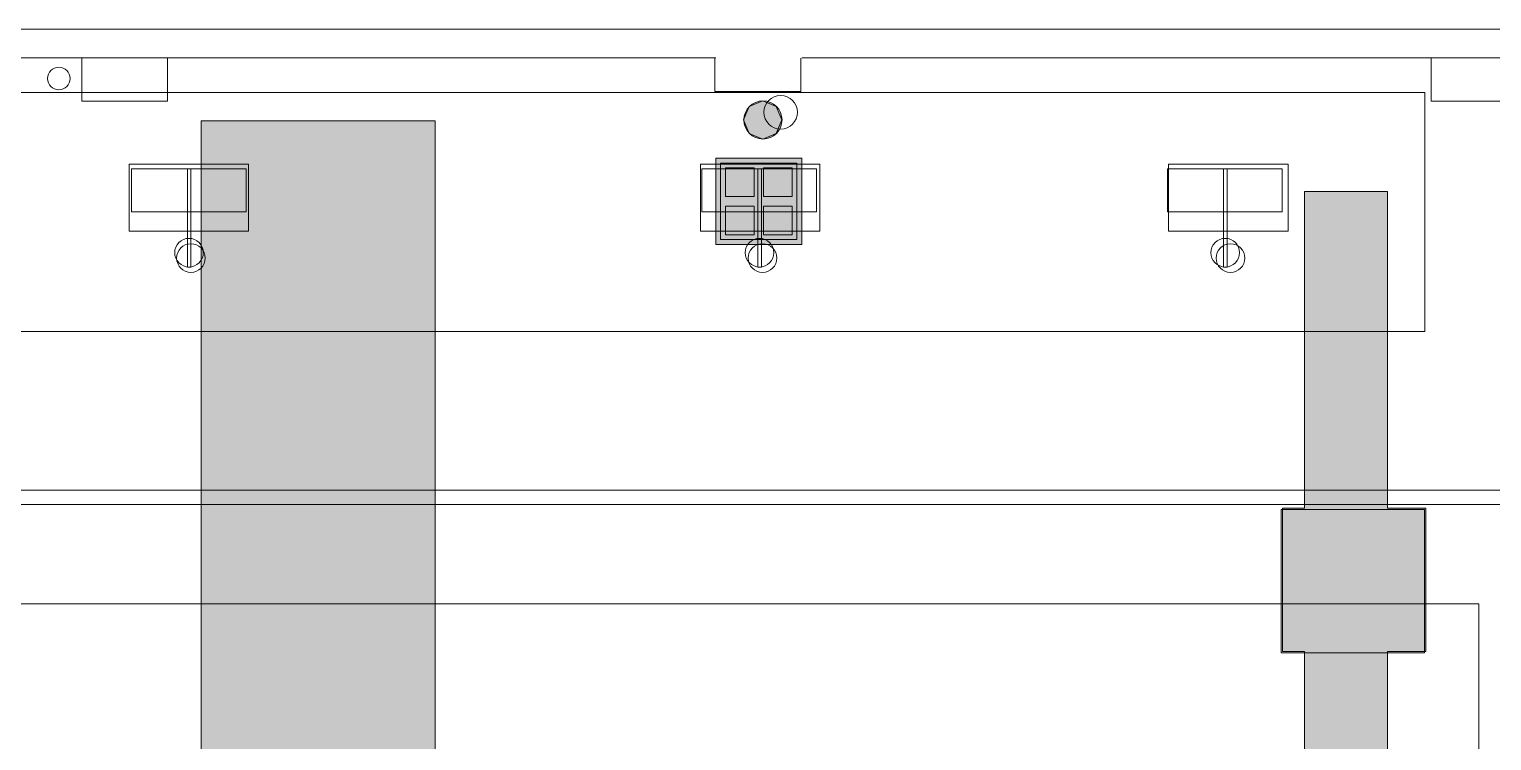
# Model space of a CAD drawing. Header units: inches. Extents: x -10671 to 1761, y -674 to 7170.
# Drawn here: x -1044 to -431, y 2256 to 2553 of the extents above; entities that cross this region are included whole.
import ezdxf

# ---------------------------------------------------------------- set-up
doc = ezdxf.new("R2010")
doc.units = ezdxf.units.IN
doc.header["$LTSCALE"] = 19.2
doc.header["$MEASUREMENT"] = 0
for name, color, linetype, lineweight, true_color in [('DWG-bldg-pipes', 3, 'Continuous', 18, 0x00ff00), ('DWG-bldg-utility box', 3, 'Continuous', 18, 0x00ff00), ('PDF', 6, 'Continuous', 5, 0xff00ff), ('Venue-Ceiling-HVAC', 7, 'Continuous', 5, 0xbbbbbb), ('Venue-Ceiling-Obstructions', 7, 'Continuous', 5, 0xdd0000), ('Venue-Rigging Steel-High', 7, 'Continuous', 5, 0x800000)]:
    doc.layers.add(name, color=color, linetype=linetype, lineweight=lineweight, true_color=true_color)
for name, color, linetype, lineweight in [('Venue-Ceiling-Lights', 7, 'Continuous', 5), ('Venue-Ceiling-Lights Circuits', 7, 'Continuous', 5), ('Venue-Floor Pockets', 7, 'Continuous', 5), ('Venue-Walls and Doors', 7, 'Continuous', 5)]:
    doc.layers.add(name, color=color, linetype=linetype, lineweight=lineweight)

# ---------------------------------------------------------------- blocks, each defined once
blk = doc.blocks.new('FLOORBOX')
at = {"layer": 'Venue-Floor Pockets', "linetype": 'Continuous', "lineweight": 0, "true_color": 0xaaaaaa}
blk.add_hatch(color=253, dxfattribs=at).paths.add_polyline_path([(-18, 18), (18, 18), (18, -18), (-18, -18)])
at = {"layer": 'Venue-Floor Pockets', "linetype": 'Continuous', "lineweight": 0, "true_color": 0xbbbbbb}
blk.add_hatch(color=9, dxfattribs=at).paths.add_polyline_path([(-16, 16), (16, 16), (16, -16), (-16, -16)])
at = {"layer": 'Venue-Floor Pockets', "linetype": 'Continuous', "lineweight": 0, "true_color": 0xdddddd}
for points in [[(-14, 14), (-2, 14), (-2, 2), (-14, 2)], [(2, 14), (14, 14), (14, 2), (2, 2)], [(-14, -2), (-2, -2), (-2, -14), (-14, -14)], [(2, -2), (14, -2), (14, -14), (2, -14)]]:
    blk.add_hatch(color=254, dxfattribs=at).paths.add_polyline_path(points)
at = {"layer": 'Venue-Floor Pockets', "color": 7, "linetype": 'Continuous', "lineweight": 5, "flags": 128}
for points in [[(-18, 18), (18, 18), (18, -18), (-18, -18)], [(-16, 16), (16, 16), (16, -16), (-16, -16)], [(-14, 14), (-2, 14), (-2, 2), (-14, 2)], [(2, 14), (14, 14), (14, 2), (2, 2)], [(-14, -2), (-2, -2), (-2, -14), (-14, -14)], [(2, -2), (14, -2), (14, -14), (2, -14)]]:
    blk.add_lwpolyline(points, close=True, dxfattribs=at)
blk = doc.blocks.new('Group-1305-1')
at = {"layer": 'Venue-Ceiling-HVAC'}
for points in [[(-519.45, 2292.27, 358.84), (-519.45, 2292.27, 388.84), (-519.45, 2352.27, 388.84), (-519.45, 2352.27, 358.84)], [(-459.45, 2292.27, 358.84), (-519.45, 2292.27, 358.84), (-519.45, 2352.27, 358.84), (-459.45, 2352.27, 358.84)], [(-459.45, 2292.27, 388.84), (-519.45, 2292.27, 388.84), (-519.45, 2352.27, 388.84), (-459.45, 2352.27, 388.84)], [(-519.45, 2352.27, 358.84), (-519.45, 2352.27, 388.84), (-459.45, 2352.27, 388.84), (-459.45, 2352.27, 358.84)], [(-459.45, 2352.27, 358.84), (-459.45, 2352.27, 388.84), (-459.45, 2292.27, 388.84), (-459.45, 2292.27, 358.84)], [(-459.45, 2292.27, 358.84), (-459.45, 2292.27, 388.84), (-519.45, 2292.27, 388.84), (-519.45, 2292.27, 358.84)]]:
    blk.add_3dface(points, dxfattribs=at)
blk = doc.blocks.new('Group-1306-1')
at = {"layer": 'Venue-Ceiling-HVAC'}
blk.add_blockref('Group-1305-1', (0, 0), dxfattribs=at)
blk = doc.blocks.new('Group-2351-1')
at = {"layer": 'PDF'}
for points, invisible_edges in [([(-982.85, 2459.8, 10), (-982.39, 2462.1, 10), (-980.18, 2464.79, 10), (-982.85, 2459.8, 10)], 15), ([(-978.02, 2453.92, 10), (-982.85, 2459.8, 10), (-980.18, 2464.79, 10), (-978.02, 2453.92, 10)], 15), ([(-982.85, 2459.8, 10), (-982.73, 2460.97, 10), (-982.39, 2462.1, 10), (-982.85, 2459.8, 10)], 12), ([(-982.39, 2462.1), (-982.73, 2460.97), (-982.85, 2459.8), (-982.39, 2462.1)], 12), ([(-982.39, 2462.1), (-982.85, 2459.8), (-981.84, 2456.47), (-982.39, 2462.1)], 15), ([(-978.02, 2465.69), (-980.18, 2464.79), (-982.39, 2462.1), (-978.02, 2465.69)], 15), ([(-973.51, 2464.79), (-978.02, 2465.69), (-982.39, 2462.1), (-973.51, 2464.79)], 15), ([(-982.39, 2462.1, 10), (-981.09, 2464.05, 10), (-980.18, 2464.79, 10), (-982.39, 2462.1, 10)], 13), ([(-980.18, 2464.79), (-981.09, 2464.05), (-982.39, 2462.1), (-980.18, 2464.79)], 14), ([(-973.51, 2464.79), (-982.39, 2462.1), (-975.68, 2453.92), (-973.51, 2464.79)], 15), ([(-982.39, 2462.1, 10), (-981.84, 2463.14, 10), (-981.09, 2464.05, 10), (-982.39, 2462.1, 10)], 12), ([(-981.09, 2464.05), (-981.84, 2463.14), (-982.39, 2462.1), (-981.09, 2464.05)], 12), ([(-982.39, 2462.1), (-981.84, 2456.47), (-975.68, 2453.92), (-982.39, 2462.1)], 15), ([(-980.18, 2464.79, 10), (-979.14, 2465.35, 10), (-978.02, 2465.69, 10), (-980.18, 2464.79, 10)], 12), ([(-980.18, 2464.79, 10), (-978.02, 2465.69, 10), (-975.68, 2465.69, 10), (-980.18, 2464.79, 10)], 15), ([(-980.18, 2464.79, 10), (-975.68, 2465.69, 10), (-971.3, 2462.1, 10), (-980.18, 2464.79, 10)], 15), ([(-978.02, 2465.69), (-979.14, 2465.35), (-980.18, 2464.79), (-978.02, 2465.69)], 12), ([(-978.02, 2453.92, 10), (-980.18, 2464.79, 10), (-971.3, 2462.1, 10), (-978.02, 2453.92, 10)], 15), ([(-978.02, 2465.69, 10), (-976.85, 2465.8, 10), (-975.68, 2465.69, 10), (-978.02, 2465.69, 10)], 12), ([(-975.68, 2465.69), (-976.85, 2465.8), (-978.02, 2465.69), (-975.68, 2465.69)], 12), ([(-973.51, 2464.79), (-975.68, 2465.69), (-978.02, 2465.69), (-973.51, 2464.79)], 15), ([(-971.3, 2462.1, 10), (-971.86, 2456.47, 10), (-978.02, 2453.92, 10), (-971.3, 2462.1, 10)], 15), ([(-975.68, 2465.69, 10), (-974.55, 2465.35, 10), (-973.51, 2464.79, 10), (-975.68, 2465.69, 10)], 12), ([(-975.68, 2465.69, 10), (-973.51, 2464.79, 10), (-971.3, 2462.1, 10), (-975.68, 2465.69, 10)], 15), ([(-973.51, 2464.79), (-974.55, 2465.35), (-975.68, 2465.69), (-973.51, 2464.79)], 12), ([(-973.51, 2464.79), (-975.68, 2453.92), (-970.85, 2459.8), (-973.51, 2464.79)], 15), ([(-973.51, 2464.79, 10), (-972.6, 2464.05, 10), (-971.3, 2462.1, 10), (-973.51, 2464.79, 10)], 14), ([(-971.3, 2462.1), (-972.6, 2464.05), (-973.51, 2464.79), (-971.3, 2462.1)], 13), ([(-970.85, 2459.8), (-971.3, 2462.1), (-973.51, 2464.79), (-970.85, 2459.8)], 15), ([(-972.6, 2464.05, 10), (-971.86, 2463.14, 10), (-971.3, 2462.1, 10), (-972.6, 2464.05, 10)], 12), ([(-971.3, 2462.1), (-971.86, 2463.14), (-972.6, 2464.05), (-971.3, 2462.1)], 12), ([(-971.3, 2462.1, 10), (-970.85, 2459.8, 10), (-971.86, 2456.47, 10), (-971.3, 2462.1, 10)], 15), ([(-971.3, 2462.1, 10), (-970.96, 2460.97, 10), (-970.85, 2459.8, 10), (-971.3, 2462.1, 10)], 12), ([(-970.85, 2459.8), (-970.96, 2460.97), (-971.3, 2462.1), (-970.85, 2459.8)], 12), ([(-981.84, 2456.47, 10), (-982.73, 2458.63, 10), (-982.85, 2459.8, 10), (-981.84, 2456.47, 10)], 13), ([(-978.02, 2453.92, 10), (-981.84, 2456.47, 10), (-982.85, 2459.8, 10), (-978.02, 2453.92, 10)], 15), ([(-982.85, 2459.8), (-982.73, 2458.63), (-981.84, 2456.47), (-982.85, 2459.8)], 14), ([(-981.84, 2456.47, 10), (-982.39, 2457.51, 10), (-982.73, 2458.63, 10), (-981.84, 2456.47, 10)], 12), ([(-982.73, 2458.63), (-982.39, 2457.51), (-981.84, 2456.47), (-982.73, 2458.63)], 12), ([(-980.18, 2454.81, 10), (-981.09, 2455.56, 10), (-981.84, 2456.47, 10), (-980.18, 2454.81, 10)], 12), ([(-978.02, 2453.92, 10), (-980.18, 2454.81, 10), (-981.84, 2456.47, 10), (-978.02, 2453.92, 10)], 15), ([(-981.84, 2456.47), (-981.09, 2455.56), (-980.18, 2454.81), (-981.84, 2456.47)], 12), ([(-981.84, 2456.47), (-980.18, 2454.81), (-978.02, 2453.92), (-981.84, 2456.47)], 15), ([(-981.84, 2456.47), (-978.02, 2453.92), (-975.68, 2453.92), (-981.84, 2456.47)], 15), ([(-971.86, 2456.47, 10), (-975.68, 2453.92, 10), (-978.02, 2453.92, 10), (-971.86, 2456.47, 10)], 15), ([(-975.68, 2453.92), (-971.86, 2456.47), (-970.85, 2459.8), (-975.68, 2453.92)], 15), ([(-971.86, 2456.47, 10), (-973.51, 2454.81, 10), (-975.68, 2453.92, 10), (-971.86, 2456.47, 10)], 15), ([(-975.68, 2453.92), (-973.51, 2454.81), (-971.86, 2456.47), (-975.68, 2453.92)], 15), ([(-971.86, 2456.47, 10), (-972.6, 2455.56, 10), (-973.51, 2454.81, 10), (-971.86, 2456.47, 10)], 12), ([(-973.51, 2454.81), (-972.6, 2455.56), (-971.86, 2456.47), (-973.51, 2454.81)], 12), ([(-970.85, 2459.8, 10), (-970.96, 2458.63, 10), (-971.86, 2456.47, 10), (-970.85, 2459.8, 10)], 14), ([(-971.86, 2456.47), (-970.96, 2458.63), (-970.85, 2459.8), (-971.86, 2456.47)], 13), ([(-970.96, 2458.63, 10), (-971.3, 2457.51, 10), (-971.86, 2456.47, 10), (-970.96, 2458.63, 10)], 12), ([(-971.86, 2456.47), (-971.3, 2457.51), (-970.96, 2458.63), (-971.86, 2456.47)], 12), ([(-978.02, 2453.92, 10), (-979.14, 2454.26, 10), (-980.18, 2454.81, 10), (-978.02, 2453.92, 10)], 12), ([(-980.18, 2454.81), (-979.14, 2454.26), (-978.02, 2453.92), (-980.18, 2454.81)], 12), ([(-975.68, 2453.92, 10), (-976.85, 2453.8, 10), (-978.02, 2453.92, 10), (-975.68, 2453.92, 10)], 12), ([(-978.02, 2453.92), (-976.85, 2453.8), (-975.68, 2453.92), (-978.02, 2453.92)], 12), ([(-973.51, 2454.81, 10), (-974.55, 2454.26, 10), (-975.68, 2453.92, 10), (-973.51, 2454.81, 10)], 12), ([(-975.68, 2453.92), (-974.55, 2454.26), (-973.51, 2454.81), (-975.68, 2453.92)], 12)]:
    blk.add_3dface(points, dxfattribs=dict(at, invisible_edges=invisible_edges))
for points in [[(-982.73, 2460.97), (-982.73, 2460.97, 10), (-982.39, 2462.1, 10), (-982.39, 2462.1)], [(-982.39, 2462.1), (-982.39, 2462.1, 10), (-981.84, 2463.14, 10), (-981.84, 2463.14)], [(-981.84, 2463.14), (-981.84, 2463.14, 10), (-981.09, 2464.05, 10), (-981.09, 2464.05)], [(-981.09, 2464.05), (-981.09, 2464.05, 10), (-980.18, 2464.79, 10), (-980.18, 2464.79)], [(-980.18, 2464.79), (-980.18, 2464.79, 10), (-979.14, 2465.35, 10), (-979.14, 2465.35)], [(-979.14, 2465.35), (-979.14, 2465.35, 10), (-978.02, 2465.69, 10), (-978.02, 2465.69)], [(-978.02, 2465.69), (-978.02, 2465.69, 10), (-976.85, 2465.8, 10), (-976.85, 2465.8)], [(-976.85, 2465.8), (-976.85, 2465.8, 10), (-975.68, 2465.69, 10), (-975.68, 2465.69)], [(-975.68, 2465.69), (-975.68, 2465.69, 10), (-974.55, 2465.35, 10), (-974.55, 2465.35)], [(-974.55, 2465.35), (-974.55, 2465.35, 10), (-973.51, 2464.79, 10), (-973.51, 2464.79)], [(-973.51, 2464.79), (-973.51, 2464.79, 10), (-972.6, 2464.05, 10), (-972.6, 2464.05)], [(-972.6, 2464.05), (-972.6, 2464.05, 10), (-971.86, 2463.14, 10), (-971.86, 2463.14)], [(-971.86, 2463.14), (-971.86, 2463.14, 10), (-971.3, 2462.1, 10), (-971.3, 2462.1)], [(-971.3, 2462.1), (-971.3, 2462.1, 10), (-970.96, 2460.97, 10), (-970.96, 2460.97)], [(-982.85, 2459.8), (-982.85, 2459.8, 10), (-982.73, 2460.97, 10), (-982.73, 2460.97)], [(-982.73, 2458.63), (-982.73, 2458.63, 10), (-982.85, 2459.8, 10), (-982.85, 2459.8)], [(-982.39, 2457.51), (-982.39, 2457.51, 10), (-982.73, 2458.63, 10), (-982.73, 2458.63)], [(-981.84, 2456.47), (-981.84, 2456.47, 10), (-982.39, 2457.51, 10), (-982.39, 2457.51)], [(-981.09, 2455.56), (-981.09, 2455.56, 10), (-981.84, 2456.47, 10), (-981.84, 2456.47)], [(-971.86, 2456.47), (-971.86, 2456.47, 10), (-972.6, 2455.56, 10), (-972.6, 2455.56)], [(-971.3, 2457.51), (-971.3, 2457.51, 10), (-971.86, 2456.47, 10), (-971.86, 2456.47)], [(-970.96, 2458.63), (-970.96, 2458.63, 10), (-971.3, 2457.51, 10), (-971.3, 2457.51)], [(-970.96, 2460.97), (-970.96, 2460.97, 10), (-970.85, 2459.8, 10), (-970.85, 2459.8)], [(-970.85, 2459.8), (-970.85, 2459.8, 10), (-970.96, 2458.63, 10), (-970.96, 2458.63)], [(-980.18, 2454.81), (-980.18, 2454.81, 10), (-981.09, 2455.56, 10), (-981.09, 2455.56)], [(-979.14, 2454.26), (-979.14, 2454.26, 10), (-980.18, 2454.81, 10), (-980.18, 2454.81)], [(-978.02, 2453.92), (-978.02, 2453.92, 10), (-979.14, 2454.26, 10), (-979.14, 2454.26)], [(-976.85, 2453.8), (-976.85, 2453.8, 10), (-978.02, 2453.92, 10), (-978.02, 2453.92)], [(-975.68, 2453.92), (-975.68, 2453.92, 10), (-976.85, 2453.8, 10), (-976.85, 2453.8)], [(-974.55, 2454.26), (-974.55, 2454.26, 10), (-975.68, 2453.92, 10), (-975.68, 2453.92)], [(-973.51, 2454.81), (-973.51, 2454.81, 10), (-974.55, 2454.26, 10), (-974.55, 2454.26)], [(-972.6, 2455.56), (-972.6, 2455.56, 10), (-973.51, 2454.81, 10), (-973.51, 2454.81)]]:
    blk.add_3dface(points, dxfattribs=at)
blk = doc.blocks.new('Group-2352-1')
at = {"layer": 'PDF'}
for points in [[(-1000.97, 2476.91, 5.91), (-1000.97, 2476.91, 9.91), (-1000.97, 2494.91, 9.91), (-1000.97, 2494.91, 5.91)], [(-1000.97, 2494.91, 5.91), (-1000.97, 2494.91, 9.91), (-952.97, 2494.91, 9.91), (-952.97, 2494.91, 5.91)], [(-1000.97, 2476.91, 9.91), (-952.97, 2476.91, 9.91), (-952.97, 2494.91, 9.91), (-1000.97, 2494.91, 9.91)], [(-1000.97, 2494.91, 5.91), (-952.97, 2494.91, 5.91), (-952.97, 2476.91, 5.91), (-1000.97, 2476.91, 5.91)], [(-952.97, 2494.91, 5.91), (-952.97, 2494.91, 9.91), (-952.97, 2476.91, 9.91), (-952.97, 2476.91, 5.91)], [(-952.97, 2476.91, 5.91), (-952.97, 2476.91, 9.91), (-1000.97, 2476.91, 9.91), (-1000.97, 2476.91, 5.91)]]:
    blk.add_3dface(points, dxfattribs=at)
blk = doc.blocks.new('Group-2353-1')
at = {"layer": 'PDF'}
for points in [[(-977.54, 2453.8, 9.97), (-977.54, 2453.8, 10.97), (-977.54, 2494.91, 10.97), (-977.54, 2494.91, 9.97)], [(-977.54, 2494.91, 9.97), (-977.54, 2494.91, 10.97), (-976.04, 2494.91, 10.97), (-976.04, 2494.91, 9.97)], [(-977.54, 2453.8, 10.97), (-976.04, 2453.8, 10.97), (-976.04, 2494.91, 10.97), (-977.54, 2494.91, 10.97)], [(-977.54, 2494.91, 9.97), (-976.04, 2494.91, 9.97), (-976.04, 2453.8, 9.97), (-977.54, 2453.8, 9.97)], [(-976.04, 2494.91, 9.97), (-976.04, 2494.91, 10.97), (-976.04, 2453.8, 10.97), (-976.04, 2453.8, 9.97)], [(-976.04, 2453.8, 9.97), (-976.04, 2453.8, 10.97), (-977.54, 2453.8, 10.97), (-977.54, 2453.8, 9.97)]]:
    blk.add_3dface(points, dxfattribs=at)
blk = doc.blocks.new('Group-2417-1')
at = {"layer": 'PDF'}
for points, invisible_edges in [([(-743.95, 2459.8, 10), (-743.49, 2462.1, 10), (-741.28, 2464.79, 10), (-743.95, 2459.8, 10)], 15), ([(-743.95, 2459.8, 10), (-741.28, 2464.79, 10), (-734.62, 2464.79, 10), (-743.95, 2459.8, 10)], 15), ([(-732.96, 2456.47, 10), (-743.95, 2459.8, 10), (-734.62, 2464.79, 10), (-732.96, 2456.47, 10)], 15), ([(-741.28, 2464.79), (-743.49, 2462.1), (-743.95, 2459.8), (-741.28, 2464.79)], 15), ([(-741.28, 2464.79), (-743.95, 2459.8), (-742.94, 2456.47), (-741.28, 2464.79)], 15), ([(-743.95, 2459.8, 10), (-743.84, 2460.97, 10), (-743.49, 2462.1, 10), (-743.95, 2459.8, 10)], 12), ([(-743.49, 2462.1), (-743.84, 2460.97), (-743.95, 2459.8), (-743.49, 2462.1)], 12), ([(-743.49, 2462.1, 10), (-742.94, 2463.14, 10), (-741.28, 2464.79, 10), (-743.49, 2462.1, 10)], 14), ([(-741.28, 2464.79), (-742.94, 2463.14), (-743.49, 2462.1), (-741.28, 2464.79)], 13), ([(-742.94, 2463.14, 10), (-742.19, 2464.05, 10), (-741.28, 2464.79, 10), (-742.94, 2463.14, 10)], 12), ([(-741.28, 2464.79), (-742.19, 2464.05), (-742.94, 2463.14), (-741.28, 2464.79)], 12), ([(-731.95, 2459.8), (-741.28, 2464.79), (-742.94, 2456.47), (-731.95, 2459.8)], 15), ([(-741.28, 2464.79, 10), (-740.25, 2465.35, 10), (-739.12, 2465.69, 10), (-741.28, 2464.79, 10)], 12), ([(-741.28, 2464.79, 10), (-739.12, 2465.69, 10), (-736.78, 2465.69, 10), (-741.28, 2464.79, 10)], 15), ([(-741.28, 2464.79, 10), (-736.78, 2465.69, 10), (-734.62, 2464.79, 10), (-741.28, 2464.79, 10)], 15), ([(-739.12, 2465.69), (-740.25, 2465.35), (-741.28, 2464.79), (-739.12, 2465.69)], 12), ([(-734.62, 2464.79), (-739.12, 2465.69), (-741.28, 2464.79), (-734.62, 2464.79)], 15), ([(-731.95, 2459.8), (-734.62, 2464.79), (-741.28, 2464.79), (-731.95, 2459.8)], 15), ([(-739.12, 2465.69, 10), (-737.95, 2465.8, 10), (-736.78, 2465.69, 10), (-739.12, 2465.69, 10)], 12), ([(-736.78, 2465.69), (-737.95, 2465.8), (-739.12, 2465.69), (-736.78, 2465.69)], 12), ([(-734.62, 2464.79), (-736.78, 2465.69), (-739.12, 2465.69), (-734.62, 2464.79)], 15), ([(-736.78, 2465.69, 10), (-735.65, 2465.35, 10), (-734.62, 2464.79, 10), (-736.78, 2465.69, 10)], 12), ([(-734.62, 2464.79), (-735.65, 2465.35), (-736.78, 2465.69), (-734.62, 2464.79)], 12), ([(-734.62, 2464.79, 10), (-733.71, 2464.05, 10), (-732.96, 2463.14, 10), (-734.62, 2464.79, 10)], 12), ([(-734.62, 2464.79, 10), (-732.96, 2463.14, 10), (-732.41, 2462.1, 10), (-734.62, 2464.79, 10)], 13), ([(-734.62, 2464.79, 10), (-732.41, 2462.1, 10), (-731.95, 2459.8, 10), (-734.62, 2464.79, 10)], 15), ([(-734.62, 2464.79, 10), (-731.95, 2459.8, 10), (-732.96, 2456.47, 10), (-734.62, 2464.79, 10)], 15), ([(-732.96, 2463.14), (-733.71, 2464.05), (-734.62, 2464.79), (-732.96, 2463.14)], 12), ([(-732.41, 2462.1), (-732.96, 2463.14), (-734.62, 2464.79), (-732.41, 2462.1)], 14), ([(-731.95, 2459.8), (-732.41, 2462.1), (-734.62, 2464.79), (-731.95, 2459.8)], 15), ([(-732.41, 2462.1, 10), (-732.07, 2460.97, 10), (-731.95, 2459.8, 10), (-732.41, 2462.1, 10)], 12), ([(-731.95, 2459.8), (-732.07, 2460.97), (-732.41, 2462.1), (-731.95, 2459.8)], 12), ([(-742.94, 2456.47, 10), (-743.84, 2458.63, 10), (-743.95, 2459.8, 10), (-742.94, 2456.47, 10)], 13), ([(-739.12, 2453.92, 10), (-742.94, 2456.47, 10), (-743.95, 2459.8, 10), (-739.12, 2453.92, 10)], 15), ([(-732.96, 2456.47, 10), (-739.12, 2453.92, 10), (-743.95, 2459.8, 10), (-732.96, 2456.47, 10)], 15), ([(-743.95, 2459.8), (-743.84, 2458.63), (-742.94, 2456.47), (-743.95, 2459.8)], 14), ([(-742.94, 2456.47, 10), (-743.49, 2457.51, 10), (-743.84, 2458.63, 10), (-742.94, 2456.47, 10)], 12), ([(-743.84, 2458.63), (-743.49, 2457.51), (-742.94, 2456.47), (-743.84, 2458.63)], 12), ([(-742.94, 2456.47), (-736.78, 2453.92), (-731.95, 2459.8), (-742.94, 2456.47)], 15), ([(-741.28, 2454.81, 10), (-742.19, 2455.56, 10), (-742.94, 2456.47, 10), (-741.28, 2454.81, 10)], 12), ([(-739.12, 2453.92, 10), (-741.28, 2454.81, 10), (-742.94, 2456.47, 10), (-739.12, 2453.92, 10)], 15), ([(-742.94, 2456.47), (-742.19, 2455.56), (-741.28, 2454.81), (-742.94, 2456.47)], 12), ([(-742.94, 2456.47), (-741.28, 2454.81), (-739.12, 2453.92), (-742.94, 2456.47)], 15), ([(-742.94, 2456.47), (-739.12, 2453.92), (-736.78, 2453.92), (-742.94, 2456.47)], 15), ([(-732.96, 2456.47, 10), (-736.78, 2453.92, 10), (-739.12, 2453.92, 10), (-732.96, 2456.47, 10)], 15), ([(-736.78, 2453.92), (-732.96, 2456.47), (-731.95, 2459.8), (-736.78, 2453.92)], 15), ([(-732.96, 2456.47, 10), (-734.62, 2454.81, 10), (-736.78, 2453.92, 10), (-732.96, 2456.47, 10)], 15), ([(-736.78, 2453.92), (-734.62, 2454.81), (-732.96, 2456.47), (-736.78, 2453.92)], 15), ([(-732.96, 2456.47, 10), (-733.71, 2455.56, 10), (-734.62, 2454.81, 10), (-732.96, 2456.47, 10)], 12), ([(-734.62, 2454.81), (-733.71, 2455.56), (-732.96, 2456.47), (-734.62, 2454.81)], 12), ([(-731.95, 2459.8, 10), (-732.07, 2458.63, 10), (-732.96, 2456.47, 10), (-731.95, 2459.8, 10)], 14), ([(-732.96, 2456.47), (-732.07, 2458.63), (-731.95, 2459.8), (-732.96, 2456.47)], 13), ([(-732.07, 2458.63, 10), (-732.41, 2457.51, 10), (-732.96, 2456.47, 10), (-732.07, 2458.63, 10)], 12), ([(-732.96, 2456.47), (-732.41, 2457.51), (-732.07, 2458.63), (-732.96, 2456.47)], 12), ([(-739.12, 2453.92, 10), (-740.25, 2454.26, 10), (-741.28, 2454.81, 10), (-739.12, 2453.92, 10)], 12), ([(-741.28, 2454.81), (-740.25, 2454.26), (-739.12, 2453.92), (-741.28, 2454.81)], 12), ([(-736.78, 2453.92, 10), (-737.95, 2453.8, 10), (-739.12, 2453.92, 10), (-736.78, 2453.92, 10)], 12), ([(-739.12, 2453.92), (-737.95, 2453.8), (-736.78, 2453.92), (-739.12, 2453.92)], 12), ([(-734.62, 2454.81, 10), (-735.65, 2454.26, 10), (-736.78, 2453.92, 10), (-734.62, 2454.81, 10)], 12), ([(-736.78, 2453.92), (-735.65, 2454.26), (-734.62, 2454.81), (-736.78, 2453.92)], 12)]:
    blk.add_3dface(points, dxfattribs=dict(at, invisible_edges=invisible_edges))
for points in [[(-743.84, 2460.97), (-743.84, 2460.97, 10), (-743.49, 2462.1, 10), (-743.49, 2462.1)], [(-743.49, 2462.1), (-743.49, 2462.1, 10), (-742.94, 2463.14, 10), (-742.94, 2463.14)], [(-742.94, 2463.14), (-742.94, 2463.14, 10), (-742.19, 2464.05, 10), (-742.19, 2464.05)], [(-742.19, 2464.05), (-742.19, 2464.05, 10), (-741.28, 2464.79, 10), (-741.28, 2464.79)], [(-741.28, 2464.79), (-741.28, 2464.79, 10), (-740.25, 2465.35, 10), (-740.25, 2465.35)], [(-740.25, 2465.35), (-740.25, 2465.35, 10), (-739.12, 2465.69, 10), (-739.12, 2465.69)], [(-739.12, 2465.69), (-739.12, 2465.69, 10), (-737.95, 2465.8, 10), (-737.95, 2465.8)], [(-737.95, 2465.8), (-737.95, 2465.8, 10), (-736.78, 2465.69, 10), (-736.78, 2465.69)], [(-736.78, 2465.69), (-736.78, 2465.69, 10), (-735.65, 2465.35, 10), (-735.65, 2465.35)], [(-735.65, 2465.35), (-735.65, 2465.35, 10), (-734.62, 2464.79, 10), (-734.62, 2464.79)], [(-734.62, 2464.79), (-734.62, 2464.79, 10), (-733.71, 2464.05, 10), (-733.71, 2464.05)], [(-733.71, 2464.05), (-733.71, 2464.05, 10), (-732.96, 2463.14, 10), (-732.96, 2463.14)], [(-732.96, 2463.14), (-732.96, 2463.14, 10), (-732.41, 2462.1, 10), (-732.41, 2462.1)], [(-732.41, 2462.1), (-732.41, 2462.1, 10), (-732.07, 2460.97, 10), (-732.07, 2460.97)], [(-743.95, 2459.8), (-743.95, 2459.8, 10), (-743.84, 2460.97, 10), (-743.84, 2460.97)], [(-743.84, 2458.63), (-743.84, 2458.63, 10), (-743.95, 2459.8, 10), (-743.95, 2459.8)], [(-743.49, 2457.51), (-743.49, 2457.51, 10), (-743.84, 2458.63, 10), (-743.84, 2458.63)], [(-742.94, 2456.47), (-742.94, 2456.47, 10), (-743.49, 2457.51, 10), (-743.49, 2457.51)], [(-742.19, 2455.56), (-742.19, 2455.56, 10), (-742.94, 2456.47, 10), (-742.94, 2456.47)], [(-732.96, 2456.47), (-732.96, 2456.47, 10), (-733.71, 2455.56, 10), (-733.71, 2455.56)], [(-732.41, 2457.51), (-732.41, 2457.51, 10), (-732.96, 2456.47, 10), (-732.96, 2456.47)], [(-732.07, 2458.63), (-732.07, 2458.63, 10), (-732.41, 2457.51, 10), (-732.41, 2457.51)], [(-732.07, 2460.97), (-732.07, 2460.97, 10), (-731.95, 2459.8, 10), (-731.95, 2459.8)], [(-731.95, 2459.8), (-731.95, 2459.8, 10), (-732.07, 2458.63, 10), (-732.07, 2458.63)], [(-741.28, 2454.81), (-741.28, 2454.81, 10), (-742.19, 2455.56, 10), (-742.19, 2455.56)], [(-740.25, 2454.26), (-740.25, 2454.26, 10), (-741.28, 2454.81, 10), (-741.28, 2454.81)], [(-739.12, 2453.92), (-739.12, 2453.92, 10), (-740.25, 2454.26, 10), (-740.25, 2454.26)], [(-737.95, 2453.8), (-737.95, 2453.8, 10), (-739.12, 2453.92, 10), (-739.12, 2453.92)], [(-736.78, 2453.92), (-736.78, 2453.92, 10), (-737.95, 2453.8, 10), (-737.95, 2453.8)], [(-735.65, 2454.26), (-735.65, 2454.26, 10), (-736.78, 2453.92, 10), (-736.78, 2453.92)], [(-734.62, 2454.81), (-734.62, 2454.81, 10), (-735.65, 2454.26, 10), (-735.65, 2454.26)], [(-733.71, 2455.56), (-733.71, 2455.56, 10), (-734.62, 2454.81, 10), (-734.62, 2454.81)]]:
    blk.add_3dface(points, dxfattribs=at)
blk = doc.blocks.new('Group-2418-1')
at = {"layer": 'PDF'}
for points in [[(-762.08, 2476.91, 5.91), (-762.08, 2476.91, 9.91), (-762.08, 2494.91, 9.91), (-762.08, 2494.91, 5.91)], [(-762.08, 2494.91, 5.91), (-762.08, 2494.91, 9.91), (-714.08, 2494.91, 9.91), (-714.08, 2494.91, 5.91)], [(-762.08, 2476.91, 9.91), (-714.08, 2476.91, 9.91), (-714.08, 2494.91, 9.91), (-762.08, 2494.91, 9.91)], [(-762.08, 2494.91, 5.91), (-714.08, 2494.91, 5.91), (-714.08, 2476.91, 5.91), (-762.08, 2476.91, 5.91)], [(-714.08, 2494.91, 5.91), (-714.08, 2494.91, 9.91), (-714.08, 2476.91, 9.91), (-714.08, 2476.91, 5.91)], [(-714.08, 2476.91, 5.91), (-714.08, 2476.91, 9.91), (-762.08, 2476.91, 9.91), (-762.08, 2476.91, 5.91)]]:
    blk.add_3dface(points, dxfattribs=at)
blk = doc.blocks.new('Group-2419-1')
at = {"layer": 'PDF'}
for points in [[(-738.64, 2453.8, 9.97), (-738.64, 2453.8, 10.97), (-738.64, 2494.91, 10.97), (-738.64, 2494.91, 9.97)], [(-738.64, 2494.91, 9.97), (-738.64, 2494.91, 10.97), (-737.14, 2494.91, 10.97), (-737.14, 2494.91, 9.97)], [(-738.64, 2453.8, 10.97), (-737.14, 2453.8, 10.97), (-737.14, 2494.91, 10.97), (-738.64, 2494.91, 10.97)], [(-738.64, 2494.91, 9.97), (-737.14, 2494.91, 9.97), (-737.14, 2453.8, 9.97), (-738.64, 2453.8, 9.97)], [(-737.14, 2494.91, 9.97), (-737.14, 2494.91, 10.97), (-737.14, 2453.8, 10.97), (-737.14, 2453.8, 9.97)], [(-737.14, 2453.8, 9.97), (-737.14, 2453.8, 10.97), (-738.64, 2453.8, 10.97), (-738.64, 2453.8, 9.97)]]:
    blk.add_3dface(points, dxfattribs=at)
blk = doc.blocks.new('Group-2483-1')
at = {"layer": 'PDF'}
for points, invisible_edges in [([(-548.94, 2459.8, 10), (-546.27, 2464.79, 10), (-541.77, 2465.69, 10), (-548.94, 2459.8, 10)], 15), ([(-548.94, 2459.8, 10), (-541.77, 2465.69, 10), (-537.4, 2462.1, 10), (-548.94, 2459.8, 10)], 15), ([(-541.77, 2465.69), (-546.27, 2464.79), (-548.94, 2459.8), (-541.77, 2465.69)], 15), ([(-537.4, 2462.1), (-541.77, 2465.69), (-548.94, 2459.8), (-537.4, 2462.1)], 15), ([(-548.94, 2459.8, 10), (-548.48, 2462.1, 10), (-546.27, 2464.79, 10), (-548.94, 2459.8, 10)], 15), ([(-546.27, 2464.79), (-548.48, 2462.1), (-548.94, 2459.8), (-546.27, 2464.79)], 15), ([(-548.94, 2459.8, 10), (-548.82, 2460.97, 10), (-548.48, 2462.1, 10), (-548.94, 2459.8, 10)], 12), ([(-537.4, 2462.1, 10), (-544.11, 2453.92, 10), (-548.94, 2459.8, 10), (-537.4, 2462.1, 10)], 15), ([(-548.48, 2462.1), (-548.82, 2460.97), (-548.94, 2459.8), (-548.48, 2462.1)], 12), ([(-537.4, 2462.1), (-548.94, 2459.8), (-544.11, 2453.92), (-537.4, 2462.1)], 15), ([(-548.48, 2462.1, 10), (-547.93, 2463.14, 10), (-546.27, 2464.79, 10), (-548.48, 2462.1, 10)], 14), ([(-546.27, 2464.79), (-547.93, 2463.14), (-548.48, 2462.1), (-546.27, 2464.79)], 13), ([(-547.93, 2463.14, 10), (-547.18, 2464.05, 10), (-546.27, 2464.79, 10), (-547.93, 2463.14, 10)], 12), ([(-546.27, 2464.79), (-547.18, 2464.05), (-547.93, 2463.14), (-546.27, 2464.79)], 12), ([(-546.27, 2464.79, 10), (-545.24, 2465.35, 10), (-544.11, 2465.69, 10), (-546.27, 2464.79, 10)], 12), ([(-546.27, 2464.79, 10), (-544.11, 2465.69, 10), (-541.77, 2465.69, 10), (-546.27, 2464.79, 10)], 15), ([(-544.11, 2465.69), (-545.24, 2465.35), (-546.27, 2464.79), (-544.11, 2465.69)], 12), ([(-541.77, 2465.69), (-544.11, 2465.69), (-546.27, 2464.79), (-541.77, 2465.69)], 15), ([(-544.11, 2465.69, 10), (-542.94, 2465.8, 10), (-541.77, 2465.69, 10), (-544.11, 2465.69, 10)], 12), ([(-541.77, 2465.69), (-542.94, 2465.8), (-544.11, 2465.69), (-541.77, 2465.69)], 12), ([(-537.4, 2462.1, 10), (-538.7, 2455.56, 10), (-544.11, 2453.92, 10), (-537.4, 2462.1, 10)], 15), ([(-544.11, 2453.92), (-538.7, 2455.56), (-537.4, 2462.1), (-544.11, 2453.92)], 15), ([(-541.77, 2465.69, 10), (-540.64, 2465.35, 10), (-538.7, 2464.05, 10), (-541.77, 2465.69, 10)], 14), ([(-541.77, 2465.69, 10), (-538.7, 2464.05, 10), (-537.4, 2462.1, 10), (-541.77, 2465.69, 10)], 15), ([(-538.7, 2464.05), (-540.64, 2465.35), (-541.77, 2465.69), (-538.7, 2464.05)], 13), ([(-537.4, 2462.1), (-538.7, 2464.05), (-541.77, 2465.69), (-537.4, 2462.1)], 15), ([(-540.64, 2465.35, 10), (-539.61, 2464.79, 10), (-538.7, 2464.05, 10), (-540.64, 2465.35, 10)], 12), ([(-538.7, 2464.05), (-539.61, 2464.79), (-540.64, 2465.35), (-538.7, 2464.05)], 12), ([(-538.7, 2464.05, 10), (-537.95, 2463.14, 10), (-537.4, 2462.1, 10), (-538.7, 2464.05, 10)], 12), ([(-537.4, 2462.1), (-537.95, 2463.14), (-538.7, 2464.05), (-537.4, 2462.1)], 12), ([(-537.4, 2462.1, 10), (-537.06, 2458.63, 10), (-538.7, 2455.56, 10), (-537.4, 2462.1, 10)], 15), ([(-538.7, 2455.56), (-537.06, 2458.63), (-537.4, 2462.1), (-538.7, 2455.56)], 15), ([(-537.4, 2462.1, 10), (-537.06, 2460.97, 10), (-536.94, 2459.8, 10), (-537.4, 2462.1, 10)], 12), ([(-537.4, 2462.1, 10), (-536.94, 2459.8, 10), (-537.06, 2458.63, 10), (-537.4, 2462.1, 10)], 13), ([(-536.94, 2459.8), (-537.06, 2460.97), (-537.4, 2462.1), (-536.94, 2459.8)], 12), ([(-537.06, 2458.63), (-536.94, 2459.8), (-537.4, 2462.1), (-537.06, 2458.63)], 14), ([(-547.93, 2456.47, 10), (-548.82, 2458.63, 10), (-548.94, 2459.8, 10), (-547.93, 2456.47, 10)], 13), ([(-544.11, 2453.92, 10), (-547.93, 2456.47, 10), (-548.94, 2459.8, 10), (-544.11, 2453.92, 10)], 15), ([(-548.94, 2459.8), (-548.82, 2458.63), (-547.93, 2456.47), (-548.94, 2459.8)], 14), ([(-548.94, 2459.8), (-547.93, 2456.47), (-544.11, 2453.92), (-548.94, 2459.8)], 15), ([(-547.93, 2456.47, 10), (-548.48, 2457.51, 10), (-548.82, 2458.63, 10), (-547.93, 2456.47, 10)], 12), ([(-548.82, 2458.63), (-548.48, 2457.51), (-547.93, 2456.47), (-548.82, 2458.63)], 12), ([(-546.27, 2454.81, 10), (-547.18, 2455.56, 10), (-547.93, 2456.47, 10), (-546.27, 2454.81, 10)], 12), ([(-544.11, 2453.92, 10), (-546.27, 2454.81, 10), (-547.93, 2456.47, 10), (-544.11, 2453.92, 10)], 15), ([(-547.93, 2456.47), (-547.18, 2455.56), (-546.27, 2454.81), (-547.93, 2456.47)], 12), ([(-547.93, 2456.47), (-546.27, 2454.81), (-544.11, 2453.92), (-547.93, 2456.47)], 15), ([(-537.06, 2458.63, 10), (-537.95, 2456.47, 10), (-538.7, 2455.56, 10), (-537.06, 2458.63, 10)], 13), ([(-538.7, 2455.56), (-537.95, 2456.47), (-537.06, 2458.63), (-538.7, 2455.56)], 14), ([(-537.06, 2458.63, 10), (-537.4, 2457.51, 10), (-537.95, 2456.47, 10), (-537.06, 2458.63, 10)], 12), ([(-537.95, 2456.47), (-537.4, 2457.51), (-537.06, 2458.63), (-537.95, 2456.47)], 12), ([(-544.11, 2453.92, 10), (-545.24, 2454.26, 10), (-546.27, 2454.81, 10), (-544.11, 2453.92, 10)], 12), ([(-546.27, 2454.81), (-545.24, 2454.26), (-544.11, 2453.92), (-546.27, 2454.81)], 12), ([(-538.7, 2455.56, 10), (-541.77, 2453.92, 10), (-544.11, 2453.92, 10), (-538.7, 2455.56, 10)], 15), ([(-544.11, 2453.92), (-541.77, 2453.92), (-538.7, 2455.56), (-544.11, 2453.92)], 15), ([(-541.77, 2453.92, 10), (-542.94, 2453.8, 10), (-544.11, 2453.92, 10), (-541.77, 2453.92, 10)], 12), ([(-544.11, 2453.92), (-542.94, 2453.8), (-541.77, 2453.92), (-544.11, 2453.92)], 12), ([(-538.7, 2455.56, 10), (-540.64, 2454.26, 10), (-541.77, 2453.92, 10), (-538.7, 2455.56, 10)], 13), ([(-541.77, 2453.92), (-540.64, 2454.26), (-538.7, 2455.56), (-541.77, 2453.92)], 14), ([(-538.7, 2455.56, 10), (-539.61, 2454.81, 10), (-540.64, 2454.26, 10), (-538.7, 2455.56, 10)], 12), ([(-540.64, 2454.26), (-539.61, 2454.81), (-538.7, 2455.56), (-540.64, 2454.26)], 12)]:
    blk.add_3dface(points, dxfattribs=dict(at, invisible_edges=invisible_edges))
for points in [[(-548.82, 2460.97), (-548.82, 2460.97, 10), (-548.48, 2462.1, 10), (-548.48, 2462.1)], [(-548.48, 2462.1), (-548.48, 2462.1, 10), (-547.93, 2463.14, 10), (-547.93, 2463.14)], [(-547.93, 2463.14), (-547.93, 2463.14, 10), (-547.18, 2464.05, 10), (-547.18, 2464.05)], [(-547.18, 2464.05), (-547.18, 2464.05, 10), (-546.27, 2464.79, 10), (-546.27, 2464.79)], [(-546.27, 2464.79), (-546.27, 2464.79, 10), (-545.24, 2465.35, 10), (-545.24, 2465.35)], [(-545.24, 2465.35), (-545.24, 2465.35, 10), (-544.11, 2465.69, 10), (-544.11, 2465.69)], [(-544.11, 2465.69), (-544.11, 2465.69, 10), (-542.94, 2465.8, 10), (-542.94, 2465.8)], [(-542.94, 2465.8), (-542.94, 2465.8, 10), (-541.77, 2465.69, 10), (-541.77, 2465.69)], [(-541.77, 2465.69), (-541.77, 2465.69, 10), (-540.64, 2465.35, 10), (-540.64, 2465.35)], [(-540.64, 2465.35), (-540.64, 2465.35, 10), (-539.61, 2464.79, 10), (-539.61, 2464.79)], [(-539.61, 2464.79), (-539.61, 2464.79, 10), (-538.7, 2464.05, 10), (-538.7, 2464.05)], [(-538.7, 2464.05), (-538.7, 2464.05, 10), (-537.95, 2463.14, 10), (-537.95, 2463.14)], [(-537.95, 2463.14), (-537.95, 2463.14, 10), (-537.4, 2462.1, 10), (-537.4, 2462.1)], [(-537.4, 2462.1), (-537.4, 2462.1, 10), (-537.06, 2460.97, 10), (-537.06, 2460.97)], [(-548.94, 2459.8), (-548.94, 2459.8, 10), (-548.82, 2460.97, 10), (-548.82, 2460.97)], [(-548.82, 2458.63), (-548.82, 2458.63, 10), (-548.94, 2459.8, 10), (-548.94, 2459.8)], [(-548.48, 2457.51), (-548.48, 2457.51, 10), (-548.82, 2458.63, 10), (-548.82, 2458.63)], [(-547.93, 2456.47), (-547.93, 2456.47, 10), (-548.48, 2457.51, 10), (-548.48, 2457.51)], [(-547.18, 2455.56), (-547.18, 2455.56, 10), (-547.93, 2456.47, 10), (-547.93, 2456.47)], [(-537.95, 2456.47), (-537.95, 2456.47, 10), (-538.7, 2455.56, 10), (-538.7, 2455.56)], [(-537.4, 2457.51), (-537.4, 2457.51, 10), (-537.95, 2456.47, 10), (-537.95, 2456.47)], [(-537.06, 2458.63), (-537.06, 2458.63, 10), (-537.4, 2457.51, 10), (-537.4, 2457.51)], [(-537.06, 2460.97), (-537.06, 2460.97, 10), (-536.94, 2459.8, 10), (-536.94, 2459.8)], [(-536.94, 2459.8), (-536.94, 2459.8, 10), (-537.06, 2458.63, 10), (-537.06, 2458.63)], [(-546.27, 2454.81), (-546.27, 2454.81, 10), (-547.18, 2455.56, 10), (-547.18, 2455.56)], [(-545.24, 2454.26), (-545.24, 2454.26, 10), (-546.27, 2454.81, 10), (-546.27, 2454.81)], [(-544.11, 2453.92), (-544.11, 2453.92, 10), (-545.24, 2454.26, 10), (-545.24, 2454.26)], [(-542.94, 2453.8), (-542.94, 2453.8, 10), (-544.11, 2453.92, 10), (-544.11, 2453.92)], [(-541.77, 2453.92), (-541.77, 2453.92, 10), (-542.94, 2453.8, 10), (-542.94, 2453.8)], [(-540.64, 2454.26), (-540.64, 2454.26, 10), (-541.77, 2453.92, 10), (-541.77, 2453.92)], [(-539.61, 2454.81), (-539.61, 2454.81, 10), (-540.64, 2454.26, 10), (-540.64, 2454.26)], [(-538.7, 2455.56), (-538.7, 2455.56, 10), (-539.61, 2454.81, 10), (-539.61, 2454.81)]]:
    blk.add_3dface(points, dxfattribs=at)
blk = doc.blocks.new('Group-2484-1')
at = {"layer": 'PDF'}
for points in [[(-567.07, 2476.91, 5.91), (-567.07, 2476.91, 9.91), (-567.07, 2494.91, 9.91), (-567.07, 2494.91, 5.91)], [(-567.07, 2494.91, 5.91), (-567.07, 2494.91, 9.91), (-519.07, 2494.91, 9.91), (-519.07, 2494.91, 5.91)], [(-567.07, 2476.91, 9.91), (-519.07, 2476.91, 9.91), (-519.07, 2494.91, 9.91), (-567.07, 2494.91, 9.91)], [(-567.07, 2494.91, 5.91), (-519.07, 2494.91, 5.91), (-519.07, 2476.91, 5.91), (-567.07, 2476.91, 5.91)], [(-519.07, 2494.91, 5.91), (-519.07, 2494.91, 9.91), (-519.07, 2476.91, 9.91), (-519.07, 2476.91, 5.91)], [(-519.07, 2476.91, 5.91), (-519.07, 2476.91, 9.91), (-567.07, 2476.91, 9.91), (-567.07, 2476.91, 5.91)]]:
    blk.add_3dface(points, dxfattribs=at)
blk = doc.blocks.new('Group-2485-1')
at = {"layer": 'PDF'}
for points in [[(-543.63, 2453.8, 9.97), (-543.63, 2453.8, 10.97), (-543.63, 2494.91, 10.97), (-543.63, 2494.91, 9.97)], [(-543.63, 2494.91, 9.97), (-543.63, 2494.91, 10.97), (-542.13, 2494.91, 10.97), (-542.13, 2494.91, 9.97)], [(-543.63, 2453.8, 10.97), (-542.13, 2453.8, 10.97), (-542.13, 2494.91, 10.97), (-543.63, 2494.91, 10.97)], [(-543.63, 2494.91, 9.97), (-542.13, 2494.91, 9.97), (-542.13, 2453.8, 9.97), (-543.63, 2453.8, 9.97)], [(-542.13, 2494.91, 9.97), (-542.13, 2494.91, 10.97), (-542.13, 2453.8, 10.97), (-542.13, 2453.8, 9.97)], [(-542.13, 2453.8, 9.97), (-542.13, 2453.8, 10.97), (-543.63, 2453.8, 10.97), (-543.63, 2453.8, 9.97)]]:
    blk.add_3dface(points, dxfattribs=at)
blk = doc.blocks.new('Group-2868-1')
at = {"layer": 'Venue-Ceiling-Lights', "color": 7, "linetype": 'Continuous', "lineweight": 5, "flags": 128}
blk.add_lwpolyline([(-1001.97, 2496.83), (-951.97, 2496.83), (-951.97, 2468.83), (-1001.97, 2468.83)], close=True, dxfattribs=at)
at = {"layer": 'Venue-Ceiling-Lights', "color": 7, "linetype": 'Continuous', "lineweight": 5}
blk.add_circle((-976.05, 2457.54), 6, dxfattribs=at)
blk = doc.blocks.new('Group-2869-1')
at = {"layer": 'Venue-Ceiling-Lights', "color": 7, "linetype": 'Continuous', "lineweight": 5, "flags": 128}
blk.add_lwpolyline([(-762.63, 2496.83), (-712.63, 2496.83), (-712.63, 2468.83), (-762.63, 2468.83)], close=True, dxfattribs=at)
at = {"layer": 'Venue-Ceiling-Lights', "color": 7, "linetype": 'Continuous', "lineweight": 5}
blk.add_circle((-736.71, 2457.54), 6, dxfattribs=at)
blk = doc.blocks.new('Group-2870-1')
at = {"layer": 'Venue-Ceiling-Lights', "color": 7, "linetype": 'Continuous', "lineweight": 5, "flags": 128}
blk.add_lwpolyline([(-566.64, 2496.83), (-516.64, 2496.83), (-516.64, 2468.83), (-566.64, 2468.83)], close=True, dxfattribs=at)
at = {"layer": 'Venue-Ceiling-Lights', "color": 7, "linetype": 'Continuous', "lineweight": 5}
blk.add_circle((-540.73, 2457.54), 6, dxfattribs=at)

msp = doc.modelspace()

# ---------------------------------------------------------------- hatches: boundary and pattern name
at = {"layer": 'Venue-Ceiling-HVAC', "linetype": 'Continuous', "lineweight": 0, "true_color": 0xbbbbbb}
for points in [[(-971.73, 2100), (-971.73, 2515), (-873.73, 2515), (-873.73, 2100)], [(-474.92, 2485.36), (-509.69, 2485.36), (-509.69, 2352.82), (-519, 2352.82), (-519, 2292.82), (-509.69, 2292.82), (-509.69, 1802.61), (-519, 1802.62), (-519, 1742.62), (-509.69, 1742.62), (-509.69, 1328.23), (-519, 1328.23), (-519, 1268.21), (-509.69, 1268.21), (-509.69, 797.41), (-519, 797.41), (-519, 737.41), (-509.68, 737.41), (-509.68, 236.18), (-519.86, 236.18), (-519.86, 176.18), (-459.86, 176.18), (-459.86, 236.18), (-474.87, 236.18), (-474.87, 737.41), (-459, 737.41), (-459, 797.41), (-474.93, 797.41), (-474.93, 1268.29), (-458.99, 1268.29), (-459, 1328.21), (-474.93, 1328.21), (-474.93, 1742.67), (-458.93, 1742.67), (-458.93, 1802.67), (-474.93, 1802.67), (-474.93, 2292.82), (-459, 2292.82), (-459, 2352.82), (-474.93, 2352.82), (-474.93, 2424.79)]]:
    msp.add_hatch(color=9, dxfattribs=at).paths.add_polyline_path(points)
at = {"layer": 'Venue-Ceiling-Obstructions', "linetype": 'Continuous', "lineweight": 0, "true_color": 0xffff00}
h = msp.add_hatch(color=2, dxfattribs=at)
edge = h.paths.add_edge_path()
edge.add_arc((-736.52, 2515.35), 7.99, 0, 360)

# ---------------------------------------------------------------- linework, layer by layer
at = {"layer": 'DWG-bldg-pipes', "linetype": 'Continuous'}
for centre, radius in [((-1031.34, 2532.69), 4.73), ((-729.11, 2518.57), 7.03)]:
    msp.add_circle(centre, radius, dxfattribs=at)
at = {"layer": 'Venue-Ceiling-HVAC', "flags": 128}
msp.add_lwpolyline([(-971.73, 2100), (-971.73, 2515), (-873.73, 2515), (-873.73, 2100)], close=True, dxfattribs=at)
msp.add_lwpolyline([(-474.93, 1328.21), (-474.93, 1742.67), (-458.93, 1742.67), (-458.93, 1802.67), (-474.93, 1802.67), (-474.93, 2292.82), (-459, 2292.82), (-459, 2352.82), (-474.93, 2352.82), (-474.93, 2424.79), (-474.92, 2485.36), (-509.69, 2485.36), (-509.69, 2352.82), (-519, 2352.82), (-519, 2292.82), (-509.69, 2292.82), (-509.69, 1802.61), (-519, 1802.62), (-519, 1742.62), (-509.69, 1742.62), (-509.69, 1328.23)], dxfattribs=at)
at = {"layer": 'Venue-Ceiling-Lights Circuits', "color": 7, "linetype": 'Continuous', "lineweight": 5, "flags": 128}
for points in [[(-2463.36, 2426.8), (-2463.36, 2526.8), (-459.36, 2526.8), (-459.36, 2426.8)], [(-1305.36, 1902.8), (-1305.36, 2312.8), (-436.68, 2312.8), (-436.68, 1902.8)]]:
    msp.add_lwpolyline(points, close=True, dxfattribs=at)
at = {"layer": 'Venue-Ceiling-Obstructions'}
msp.add_circle((-736.52, 2515.35), 7.99, dxfattribs=at)
for points, invisible_edges in [([(-730.96, 2521, 360), (-736.62, 2523.35, 360), (-742.27, 2521, 360), (-730.96, 2521, 360)], 12), ([(-730.96, 2521), (-736.62, 2523.35), (-742.27, 2521), (-730.96, 2521)], 12), ([(-730.96, 2521, 360), (-736.62, 2523.35, 360), (-742.27, 2521, 360), (-730.96, 2521, 360)], 12), ([(-730.96, 2521), (-736.62, 2523.35), (-742.27, 2521), (-730.96, 2521)], 12), ([(-742.27, 2521, 360), (-744.62, 2515.35, 360), (-742.27, 2509.69, 360), (-742.27, 2521, 360)], 12), ([(-742.27, 2521), (-744.62, 2515.35), (-742.27, 2509.69), (-742.27, 2521)], 12), ([(-742.27, 2521, 360), (-744.62, 2515.35, 360), (-742.27, 2509.69, 360), (-742.27, 2521, 360)], 12), ([(-742.27, 2521), (-744.62, 2515.35), (-742.27, 2509.69), (-742.27, 2521)], 12), ([(-730.96, 2521, 360), (-742.27, 2521, 360), (-742.27, 2509.69, 360), (-730.96, 2521, 360)], 15), ([(-742.27, 2509.69, 360), (-730.96, 2509.69, 360), (-730.96, 2521, 360), (-742.27, 2509.69, 360)], 15), ([(-730.96, 2521), (-742.27, 2521), (-742.27, 2509.69), (-730.96, 2521)], 15), ([(-742.27, 2509.69), (-730.96, 2509.69), (-730.96, 2521), (-742.27, 2509.69)], 15), ([(-730.96, 2521, 360), (-742.27, 2521, 360), (-742.27, 2509.69, 360), (-730.96, 2521, 360)], 15), ([(-742.27, 2509.69, 360), (-730.96, 2509.69, 360), (-730.96, 2521, 360), (-742.27, 2509.69, 360)], 15), ([(-730.96, 2521), (-742.27, 2521), (-742.27, 2509.69), (-730.96, 2521)], 15), ([(-742.27, 2509.69), (-730.96, 2509.69), (-730.96, 2521), (-742.27, 2509.69)], 15), ([(-730.96, 2509.69, 360), (-728.62, 2515.35, 360), (-730.96, 2521, 360), (-730.96, 2509.69, 360)], 12), ([(-730.96, 2509.69), (-728.62, 2515.35), (-730.96, 2521), (-730.96, 2509.69)], 12), ([(-730.96, 2509.69, 360), (-728.62, 2515.35, 360), (-730.96, 2521, 360), (-730.96, 2509.69, 360)], 12), ([(-730.96, 2509.69), (-728.62, 2515.35), (-730.96, 2521), (-730.96, 2509.69)], 12), ([(-742.27, 2509.69, 360), (-736.62, 2507.35, 360), (-730.96, 2509.69, 360), (-742.27, 2509.69, 360)], 12), ([(-742.27, 2509.69), (-736.62, 2507.35), (-730.96, 2509.69), (-742.27, 2509.69)], 12), ([(-742.27, 2509.69, 360), (-736.62, 2507.35, 360), (-730.96, 2509.69, 360), (-742.27, 2509.69, 360)], 12), ([(-742.27, 2509.69), (-736.62, 2507.35), (-730.96, 2509.69), (-742.27, 2509.69)], 12)]:
    msp.add_3dface(points, dxfattribs=dict(at, invisible_edges=invisible_edges))
for points in [[(-742.27, 2521), (-742.27, 2521, 360), (-736.62, 2523.35, 360), (-736.62, 2523.35)], [(-742.27, 2521), (-742.27, 2521, 360), (-736.62, 2523.35, 360), (-736.62, 2523.35)], [(-736.62, 2523.35), (-736.62, 2523.35, 360), (-730.96, 2521, 360), (-730.96, 2521)], [(-736.62, 2523.35), (-736.62, 2523.35, 360), (-730.96, 2521, 360), (-730.96, 2521)], [(-744.62, 2515.35), (-744.62, 2515.35, 360), (-742.27, 2521, 360), (-742.27, 2521)], [(-744.62, 2515.35), (-744.62, 2515.35, 360), (-742.27, 2521, 360), (-742.27, 2521)], [(-730.96, 2521), (-730.96, 2521, 360), (-728.62, 2515.35, 360), (-728.62, 2515.35)], [(-730.96, 2521), (-730.96, 2521, 360), (-728.62, 2515.35, 360), (-728.62, 2515.35)], [(-742.27, 2509.69), (-742.27, 2509.69, 360), (-744.62, 2515.35, 360), (-744.62, 2515.35)], [(-742.27, 2509.69), (-742.27, 2509.69, 360), (-744.62, 2515.35, 360), (-744.62, 2515.35)], [(-728.62, 2515.35), (-728.62, 2515.35, 360), (-730.96, 2509.69, 360), (-730.96, 2509.69)], [(-728.62, 2515.35), (-728.62, 2515.35, 360), (-730.96, 2509.69, 360), (-730.96, 2509.69)], [(-736.62, 2507.35), (-736.62, 2507.35, 360), (-742.27, 2509.69, 360), (-742.27, 2509.69)], [(-736.62, 2507.35), (-736.62, 2507.35, 360), (-742.27, 2509.69, 360), (-742.27, 2509.69)], [(-730.96, 2509.69), (-730.96, 2509.69, 360), (-736.62, 2507.35, 360), (-736.62, 2507.35)], [(-730.96, 2509.69), (-730.96, 2509.69, 360), (-736.62, 2507.35, 360), (-736.62, 2507.35)]]:
    msp.add_3dface(points, dxfattribs=at)
at = {"layer": 'Venue-Rigging Steel-High'}
for p, q in [((-2534.99, 2360.37), (-15.65, 2360.37)), ((-2534.99, 2354.37), (-15.65, 2354.37))]:
    msp.add_line(p, q, dxfattribs=at)
at = {"layer": 'Venue-Walls and Doors'}
for p, q in [((-33.26, 2553.31), (-1701.25, 2553.3)), ((-756.25, 2541.3), (-1080.25, 2541.3)), ((-396.25, 2541.3), (-720.25, 2541.3))]:
    msp.add_line(p, q, dxfattribs=at)
at = {"layer": 'Venue-Walls and Doors', "linetype": 'Continuous', "flags": 128}
for points in [[(-1021.79, 2541.22), (-1021.79, 2523.22), (-985.79, 2523.22), (-985.79, 2541.22)], [(-756.67, 2541.22), (-756.67, 2527.22), (-720.67, 2527.22), (-720.67, 2541.22)], [(-456.66, 2541.22), (-456.66, 2523.22), (-420.66, 2523.22), (-420.66, 2541.22)]]:
    msp.add_lwpolyline(points, dxfattribs=at)

# ---------------------------------------------------------------- block references
at = {"layer": 'DWG-bldg-utility box', "rotation": 90}
msp.add_blockref('FLOORBOX', (-738.26, 2481.29), dxfattribs=at)
at = {"layer": 'PDF'}
for name in ['Group-2352-1', 'Group-2353-1', 'Group-2418-1', 'Group-2419-1', 'Group-2484-1', 'Group-2485-1', 'Group-2351-1', 'Group-2417-1', 'Group-2483-1']:
    msp.add_blockref(name, (0, 0), dxfattribs=at)
at = {"layer": 'Venue-Ceiling-HVAC'}
msp.add_blockref('Group-1306-1', (0, 0), dxfattribs=at)
at = {"layer": 'Venue-Ceiling-Lights', "color": 7}
for name in ['Group-2868-1', 'Group-2869-1', 'Group-2870-1']:
    msp.add_blockref(name, (0, 0), dxfattribs=at)

doc.saveas('drawing.dxf')
